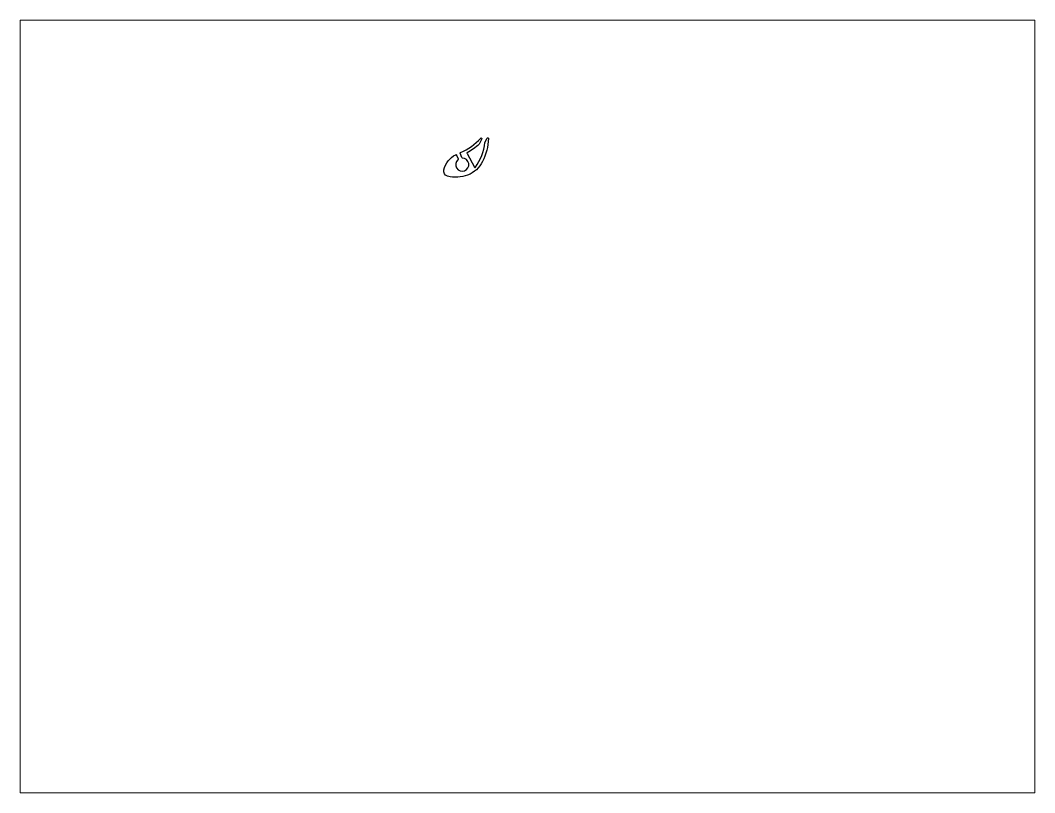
# Paper-space layout 'Layout1' of a CAD drawing. Extents: x 27 to 240, y 20 to 183.
# The model-space entities are those that its viewports show. They can reach past a viewport. Long polylines and large blocks are cut down to what shows.
import ezdxf

# ---------------------------------------------------------------- set-up
doc = ezdxf.new("R2010")
doc.units = 0
doc.header["$LTSCALE"] = 15
doc.layers.get('0').update_dxf_attribs({"linetype": 'CONTINUOUS'})
doc.layers.add('ANA', color=220, linetype='CONTINUOUS')

msp = doc.modelspace()

# ---------------------------------------------------------------- linework, layer by layer
at = {"layer": 'ANA', "color": 0}
msp.add_lwpolyline([(175.2, 232.39, -0.806954), (175.67, 232.27, -0.106374), (173.42, 223.51, -0.18692), (167.75, 218.36, -0.158266), (160.1, 217.95, -0.411982), (158.68, 220.39, -0.212067), (163.22, 226.11, -0.45375), (163.57, 225.97), (164.11, 224.49, -0.30896), (164.04, 224.21, 5.311738), (165.75, 224.83, -0.30896), (165.52, 225), (164.93, 226.63, -0.396437), (165.06, 226.94, 0.103441), (172.75, 232.39, -0.867925), (173.15, 232.1), (172.15, 230.11, -0.057957), (167.6, 226.86, 0.412965), (167.51, 226.52), (170.31, 221.39, 0.55361), (170.73, 221.37, 0.124976), (174.34, 230.69)], format="xyb", close=True, dxfattribs=at)

psp = doc.layouts.get("Layout1")

# ---------------------------------------------------------------- viewports
at = {"layer": '0', "color": 0, "linetype": 'BYBLOCK', "ltscale": 0.05}
psp.add_viewport(center=(133.35, 101.6), size=(213.36, 162.56), view_center_point=(190.51, 130.3), view_height=293.8955, dxfattribs=at)

doc.saveas('drawing.dxf')
